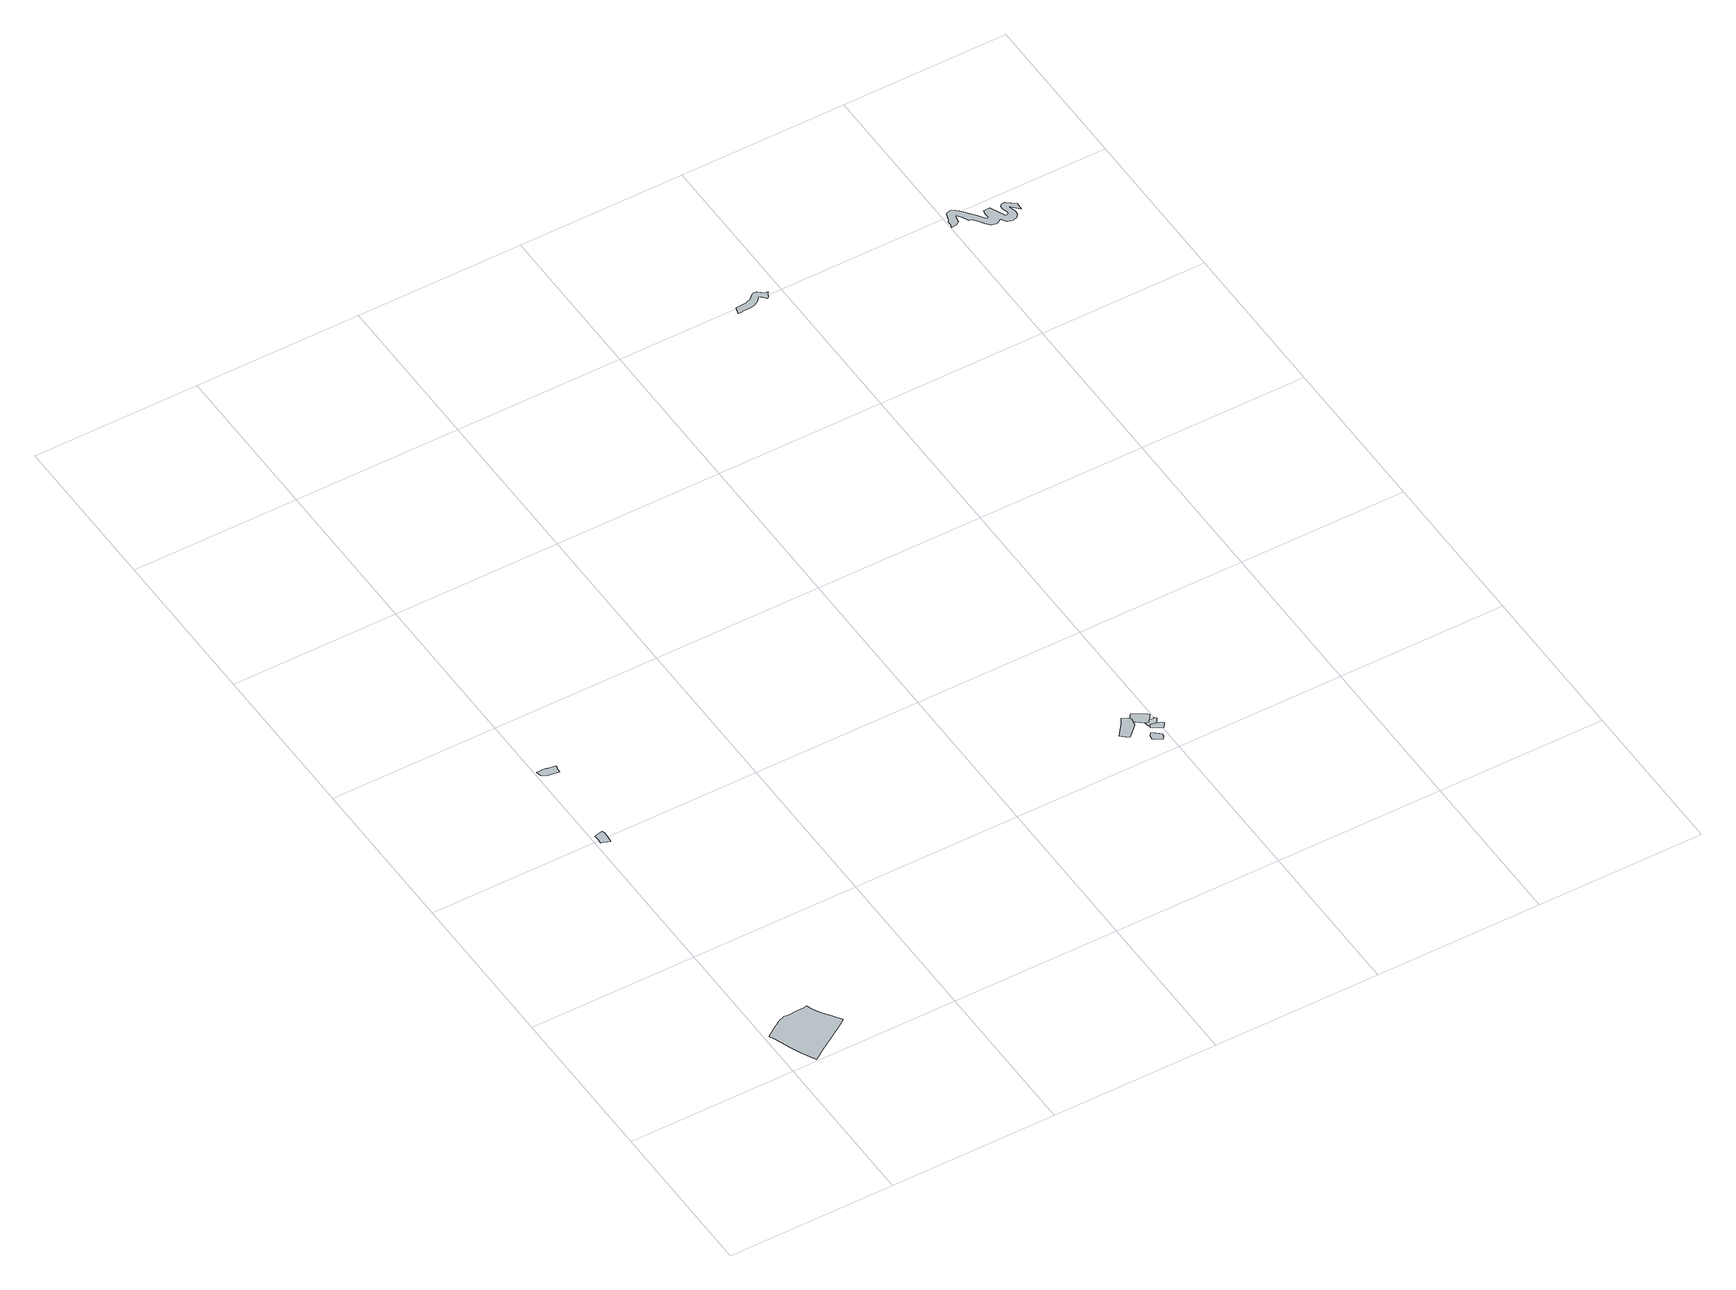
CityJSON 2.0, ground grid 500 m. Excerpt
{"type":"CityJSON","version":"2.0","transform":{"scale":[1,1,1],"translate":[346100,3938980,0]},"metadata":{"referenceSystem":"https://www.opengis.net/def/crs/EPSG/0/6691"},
"CityObjects":{
"object1":{"type":"GenericCityObject","attributes":{"prefecture":"14","disasterType":"1","areaType":"1","zoneNumber":"151-H26-20001","zoneName":"大島1","status":"0"},"geometry":[{"type":"MultiSurface","lod":"1","boundaries":[[[0,1,2,3,4,5,6,7,8,9,10,11,12,13,14,15,16,17,18,19,20,21,22,23]]]}]},
"object2":{"type":"GenericCityObject","attributes":{"prefecture":"14","disasterType":"1","areaType":"1","zoneNumber":"151-H26-33003","zoneName":"久保沢3丁目1","status":"0"},"geometry":[{"type":"MultiSurface","lod":"1","boundaries":[[[24,25,26,27,28,29,30,31,32,33,34,35]]]}]},
"object3":{"type":"GenericCityObject","attributes":{"prefecture":"14","disasterType":"1","areaType":"1","zoneNumber":"151-H26-33002","zoneName":"久保沢2丁目2","status":"0"},"geometry":[{"type":"MultiSurface","lod":"1","boundaries":[[[36,37,38,39,40,41,42,43,44,45,46,47,48,49]]]}]},
"object4":{"type":"GenericCityObject","attributes":{"prefecture":"14","disasterType":"1","areaType":"1","zoneNumber":"151-H26-10004","zoneName":"下九沢1","status":"0"},"geometry":[{"type":"MultiSurface","lod":"1","boundaries":[[[50,51,52,53,54,55,56,57,58,59,60,61,62,63]]]}]},
"object5":{"type":"GenericCityObject","attributes":{"prefecture":"14","disasterType":"1","areaType":"1","zoneNumber":"151-H26-10004","zoneName":"下九沢1","status":"0"},"geometry":[{"type":"MultiSurface","lod":"1","boundaries":[[[64,65,66,67,68,69,70,71,72,73,74,75,76]]]}]},
"object6":{"type":"GenericCityObject","attributes":{"prefecture":"14","disasterType":"1","areaType":"1","zoneNumber":"151-H26-10004","zoneName":"下九沢1","status":"0"},"geometry":[{"type":"MultiSurface","lod":"1","boundaries":[[[77,78,79,80,81,82,83,84,85,86,87,88,89,90]]]}]},
"object7":{"type":"GenericCityObject","attributes":{"prefecture":"14","disasterType":"1","areaType":"1","zoneNumber":"151-H26-10004","zoneName":"下九沢1","status":"0"},"geometry":[{"type":"MultiSurface","lod":"1","boundaries":[[[91,92,93,94,95,96,97,98,99,100,101,102,103,104]]]}]},
"object8":{"type":"GenericCityObject","attributes":{"prefecture":"14","disasterType":"1","areaType":"1","zoneNumber":"151-H26-10004","zoneName":"下九沢1","status":"0"},"geometry":[{"type":"MultiSurface","lod":"1","boundaries":[[[105,106,107,108,101,109,110,111,112,113,114,115,116,117,118,119]]]}]},
"object9":{"type":"GenericCityObject","attributes":{"prefecture":"14","disasterType":"1","areaType":"1","zoneNumber":"151-H26-10003","zoneName":"相原6丁目1","status":"0"},"geometry":[{"type":"MultiSurface","lod":"1","boundaries":[[[120,121,122,123,124,125,126,127,128,129,130,131,132,133,134,135,136,137,138,139,140,141,142,143,144,145,146,147,148]]]}]},
"object10":{"type":"GenericCityObject","attributes":{"prefecture":"14","disasterType":"1","areaType":"1","zoneNumber":"151-H26-10002","zoneName":"相原3丁目1","status":"0"},"geometry":[{"type":"MultiSurface","lod":"1","boundaries":[[[149,150,151,152,153,154,155,156,157,158,159,160,161,162,163,164,165,166,167,168,169,170,171,172,173,174,175,176,177,178,179,180,181,182,183,184,185,186,187,188,189,190,191,192,193,194,195,196,197,198,199,200]]]}]}
},
"vertices":[
[24,125,0],[41,79,0],[55,47,0],[77,6,0],[117,32,0],[119,33,0],[130,40,0],[150,53,0],[198,84,0],[207,90,0],[215,96,0],[194,125,0],[176,149,0],[163,175,0],[159,188,0],[149,187,0],[126,186,0],[102,185,0],[88,186,0],[68,178,0],[57,172,0],[57,171,0],[50,167,0],[16,144,0],
[26,987,0],[31,985,0],[40,982,0],[43,1000,0],[43,1016,0],[40,1025,0],[31,1023,0],[26,1022,0],[15,1019,0],[16,1012,0],[16,1003,0],[14,990,0],
[12,1288,0],[27,1278,0],[46,1275,0],[61,1273,0],[62,1283,0],[63,1287,0],[65,1296,0],[49,1299,0],[38,1300,0],[39,1302,0],[38,1302,0],[29,1302,0],[22,1302,0],[9,1302,0],
[1393,609,0],[1394,609,0],[1401,603,0],[1403,601,0],[1409,597,0],[1443,629,0],[1448,653,0],[1444,656,0],[1440,659,0],[1434,663,0],[1433,664,0],[1426,669,0],[1415,651,0],[1386,615,0],
[1461,557,0],[1464,555,0],[1472,550,0],[1480,545,0],[1487,555,0],[1488,563,0],[1481,569,0],[1480,569,0],[1473,574,0],[1473,575,0],[1463,582,0],[1456,572,0],[1455,561,0],
[1472,620,0],[1480,619,0],[1485,626,0],[1486,627,0],[1491,633,0],[1493,636,0],[1497,641,0],[1492,647,0],[1455,670,0],[1451,665,0],[1449,662,0],[1445,655,0],[1444,654,0],[1439,647,0],
[1484,593,0],[1485,593,0],[1495,586,0],[1496,586,0],[1503,581,0],[1510,591,0],[1514,597,0],[1505,601,0],[1505,602,0],[1496,606,0],[1495,606,0],[1484,609,0],[1478,609,0],[1473,600,0],
[1472,606,0],[1481,597,0],[1489,597,0],[1495,605,0],[1501,613,0],[1501,614,0],[1506,622,0],[1501,625,0],[1500,626,0],[1495,622,0],[1495,623,0],[1494,623,0],[1487,626,0],[1477,631,0],[1469,625,0],
[1368,2482,0],[1373,2484,0],[1397,2484,0],[1410,2487,0],[1422,2494,0],[1435,2509,0],[1452,2489,0],[1456,2494,0],[1457,2497,0],[1460,2502,0],[1461,2504,0],[1465,2510,0],[1462,2512,0],[1460,2509,0],[1457,2510,0],[1439,2525,0],[1430,2526,0],[1424,2523,0],[1410,2511,0],[1401,2507,0],[1396,2505,0],[1395,2505,0],[1372,2503,0],[1362,2503,0],[1360,2496,0],[1359,2493,0],[1359,2492,0],[1358,2488,0],[1356,2482,0],
[2017,2463,0],[2028,2469,0],[2034,2491,0],[2035,2494,0],[2047,2479,0],[2056,2459,0],[2062,2459,0],[2076,2443,0],[2084,2428,0],[2097,2415,0],[2113,2412,0],[2125,2419,0],[2127,2423,0],[2139,2405,0],[2154,2400,0],[2168,2404,0],[2176,2413,0],[2178,2426,0],[2170,2450,0],[2195,2425,0],[2197,2448,0],[2170,2468,0],[2161,2467,0],[2154,2461,0],[2154,2450,0],[2158,2433,0],[2156,2426,0],[2149,2425,0],[2145,2430,0],[2128,2468,0],[2126,2470,0],[2107,2469,0],[2104,2458,0],[2106,2447,0],[2105,2445,0],[2102,2440,0],[2098,2442,0],[2082,2465,0],[2052,2503,0],[2044,2511,0],[2034,2516,0],[2022,2514,0],[2017,2509,0],[2012,2494,0],[2010,2488,0],[2008,2486,0],[2007,2485,0],[2006,2479,0],[2006,2475,0],[2005,2471,0],[2004,2467,0],[2003,2461,0]
]}
